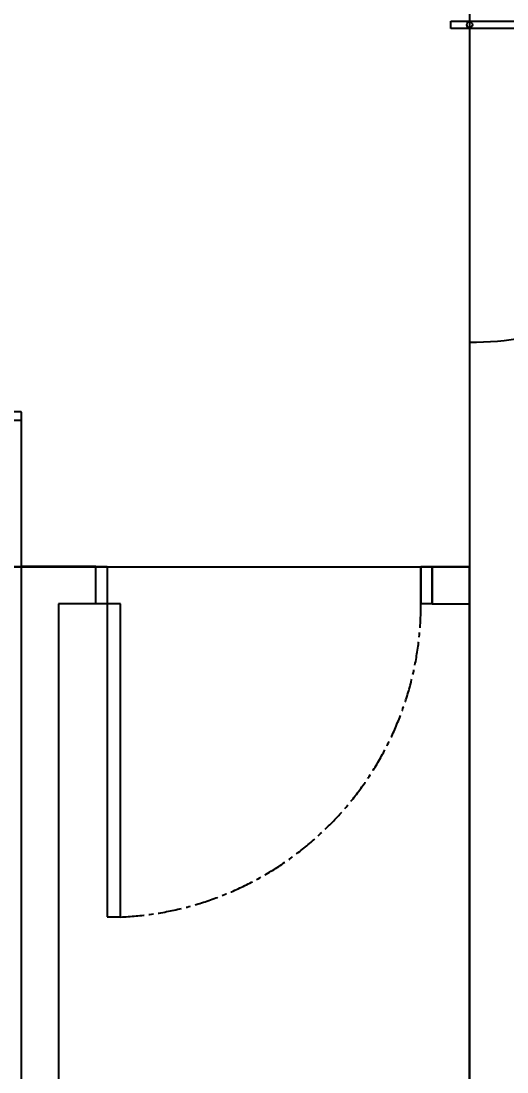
# Model space of a CAD drawing. Header units: millimetres. Extents: x 10479 to 135323, y 879012 to 965592.
# Drawn here: x 61982 to 63282, y 935348 to 938162 of the extents above; entities that cross this region are included whole.
import ezdxf
from ezdxf.enums import TextEntityAlignment as Align

# ---------------------------------------------------------------- set-up
doc = ezdxf.new("R2010")
doc.units = ezdxf.units.MM
doc.header["$PDMODE"] = 2
doc.header["$PDSIZE"] = 15
doc.linetypes.add('03-A31 아트페어 전시관 단면도$0$1층 평면도$0$1층배치도$0$PHANTOM2', pattern=[1.25, 0.625, -0.125, 0.125, -0.125, 0.125, -0.125])
doc.linetypes.add('CENTERX2', pattern=[101.6, 63.5, -12.7, 12.7, -12.7])
doc.layers.add('$CHAR', color=3, linetype='Continuous')
doc.layers.add('퍼시스', color=210, linetype='Continuous')
doc.styles.add('돋움', font='')
doc.styles.get('돋움').set_extended_font_data('Dotum')

# ---------------------------------------------------------------- blocks, each defined once
blk = doc.blocks.new('캐비닛_3단캐비닛_퍼시스_H1161')
at = {"layer": '퍼시스', "linetype": 'Continuous'}
for p, q in [((799, 0), (1, 0)), ((0, -1), (0, -413)), ((800, -413), (800, -1)), ((0, -390), (800, -390)), ((1, -414), (799, -414))]:
    blk.add_line(p, q, dxfattribs=at)
for centre, start, end in [((1, -1), 90, 180), ((799, -1), 0, 90), ((1, -413), 180, 270), ((799, -413), 270, 0)]:
    blk.add_arc(centre, 1, start, end, dxfattribs=at)
at = {"layer": '퍼시스'}
for p in [(0, 0), (800, 0)]:
    blk.add_point(p, dxfattribs=at)
blk.add_text('3-Door', height=100, dxfattribs=at).set_placement((136.4, -242))
blk = doc.blocks.new('14F')
at = {"color": 8}
for p, q in [((-136817.1, 759741.9), (-136817.1, 777341.9)), ((-136818.1, 764141.8), (-136818.1, 763541.9)), ((-136818.1, 763539.9), (-149576.3, 763541.9)), ((-137817.9, 763541.9), (-138017.9, 763541.9)), ((-138017.9, 763541.9), (-138017.9, 759441.9)), ((-137817.9, 763441.9), (-137817.9, 763541.9)), ((-137817.9, 763441.9), (-137817.9, 763541.9)), ((-137817.9, 763541.9), (-137787.6, 763541.9)), ((-137817.9, 763441.9), (-137817.9, 763541.9)), ((-137817.9, 763541.9), (-137787.6, 763541.9)), ((-137787.6, 763541.9), (-137787.6, 763441.9)), ((-137787.6, 763541.9), (-137787.6, 763441.9)), ((-137787.6, 763541.9), (-137787.6, 763441.9)), ((-137787.6, 763541.9), (-137787.6, 763441.9)), ((-136948.3, 763441.9), (-136948.3, 763541.9)), ((-136948.3, 763541.9), (-136917.9, 763541.9)), ((-136948.3, 763541.9), (-136948.3, 763441.9)), ((-136917.9, 763541.9), (-136817.9, 763541.9)), ((-136917.9, 763441.9), (-136917.9, 763541.9)), ((-136917.9, 763541.9), (-136917.9, 763441.9)), ((-136818.1, 759439.9), (-136818.1, 763539.9)), ((-137917.9, 763441.9), (-137917.9, 759441.9)), ((-137817.9, 763441.9), (-137917.9, 763441.9)), ((-137787.6, 763441.9), (-137817.9, 763441.9)), ((-137787.6, 763441.9), (-137817.9, 763441.9)), ((-137752.2, 763441.9), (-137787.6, 763441.9)), ((-137787.6, 763441.9), (-137787.6, 762603.4)), ((-137752.2, 762603.4), (-137752.2, 763441.9)), ((-136917.9, 763441.9), (-136948.3, 763441.9)), ((-136917.9, 763441.9), (-136817.9, 763441.9)), ((-136818.1, 763441.9), (-136818.1, 761041.8)), ((-137787.6, 762603.4), (-137752.2, 762603.4))]:
    blk.add_line(p, q, dxfattribs=at)
at = {"color": 8, "ltscale": 80}
for p, q in [((-136868.1, 764981.8), (-136868.1, 765001.8)), ((-136868.1, 765001.8), (-135968.1, 765001.8)), ((-135968.1, 764981.8), (-136868.1, 764981.8))]:
    blk.add_line(p, q, dxfattribs=at)
blk.add_circle((-136818.1, 764991.8), 7.5, dxfattribs=at)
blk.add_arc((-136818.1, 764991.8), 850, 270, 309.9391, dxfattribs=at)
at = {"color": 8, "linetype": 'CENTERX2'}
blk.add_arc((-137787.2, 763441.6), 839, 272.3931, 0.025, dxfattribs=at)
at = {"color": 8, "linetype": 'ByBlock', "ltscale": 0.1, "style": '돋움'}
for tag, p in [('HRD기획팀', (-160031.5, 780698.2, 0)), ('인재전략팀', (-162408.7, 780698.2, 0)), ('기업문화팀', (-157519.3, 780698.2, 0)), ('뷰티교육팀', (-152663.4, 780698.2, 0)), ('자산관리팀', (-147978.3, 780698.2, 0)), ('그룹HR팀', (-166987.1, 780698.2, 0)), ('법무팀', (-145354.1, 780698.2, 0)), ('특허팀', (-142261.1, 780698.2, 0)), ('상표팀', (-139438.1, 780698.2, 0))]:
    blk.add_attdef(tag, text='', height=356.2, rotation=90, dxfattribs=at).set_placement(p, align=Align.MIDDLE_CENTER)
at = {"color": 8, "style": '돋움'}
blk.add_attdef('1', text='', height=420, rotation=180, dxfattribs=at).set_placement((-143911.2, 758189), align=Align.MIDDLE)

msp = doc.modelspace()

# ---------------------------------------------------------------- block references
at = {"layer": '$CHAR', "color": 1}
msp.add_blockref('14F', (200000, 173159.8), dxfattribs=at)
at = {"layer": '퍼시스', "linetype": '03-A31 아트페어 전시관 단면도$0$1층 평면도$0$1층배치도$0$PHANTOM2', "ltscale": 100, "rotation": 179.9999999999999}
msp.add_blockref('캐비닛_3단캐비닛_퍼시스_H1161', (61983.1, 936701.8), dxfattribs=at)

doc.saveas('drawing.dxf')
